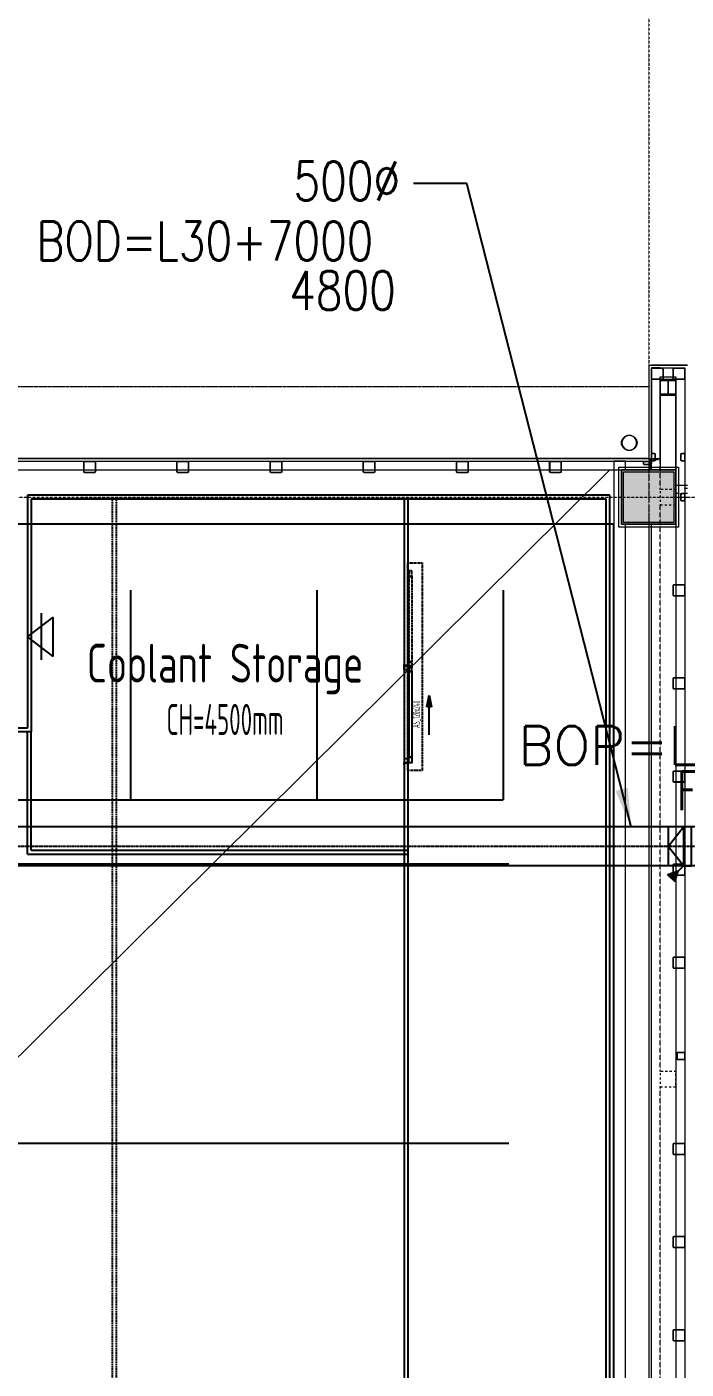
# Model space of a CAD drawing. Extents: x -32000 to 416743, y -254124 to 144214.
# Drawn here: x 235592 to 244082, y 78763 to 96061 of the extents above; entities that cross this region are included whole.
import ezdxf
from ezdxf.enums import TextEntityAlignment as Align

# ---------------------------------------------------------------- set-up
doc = ezdxf.new("R2010")
doc.units = 0
doc.header["$LTSCALE"] = 10
for name, pattern in [('H12PL4$0$JJP_三點線', [0.9, 0.3, -0.15, 0, -0.15, 0, -0.15, 0, -0.15]), ('H12PL4$0$JJP_虛線(退縮線、投影線、地下室範圍、非屬本工程、圖面分區)', [0.45, 0.3, -0.15]), ('H12PL4$0$TAI_虛線', [5.644, 2.822, -2.822]), ('XFDP30$0$HIDDEN2', [0.1875, 0.125, -0.0625]), ('XFM1D40$0$CENTER', [2, 1.25, -0.25, 0.25, -0.25]), ('XFM7P40ICA$0$H12PL4$0$DOTK1', [0.01, 0.005, -0.005]), ('XFM7P40ICA$0$H12PL4$0$JJP_三點線', [0.9, 0.3, -0.15, 0, -0.15, 0, -0.15, 0, -0.15]), ('XFM7P40ICA$0$H12PL4$0$JJP_虛線(退縮線、投影線、地下室範圍、非屬本工程、圖面分區)', [0.45, 0.3, -0.15])]:
    doc.linetypes.add(name, pattern=pattern)
for name, color, linetype in [('H12PL4$0$A-OBJE-2D', 252, 'Continuous'), ('H12PL4$0$A-OBJE-MEP', 252, 'Continuous'), ('H12PL4$0$A-WALL-EX', 252, 'Continuous'), ('H12PL4$0$A-WALL-IN', 252, 'Continuous'), ('H12PL4$0$S-COL', 252, 'Continuous'), ('H12PL4$0$S-GRID', 252, 'Continuous'), ('X-F2-L30-FS-PIPE$0$F-SK-LINE3', 100, 'Continuous'), ('XFDP30$0$A-CR-TT2', 1, 'Continuous'), ('XFDP30$0$A-CR-TXT', 250, 'Continuous'), ('XFDP30$0$A-Door (50K)', 2, 'Continuous'), ('XFDP30$0$A-S-C1-800x1000-v (50K)', 87, 'Continuous'), ('XFDP30$0$A-W-P1S (50K)', 2, 'Continuous'), ('XFDP30$0$A-W-P1S (50K_Temporary)', 2, 'XFDP30$0$HIDDEN2'), ('XFDP30$0$A-W-P2D (50K)', 2, 'Continuous'), ('XFM1D40$0$M-CWTR-TEXT', 250, 'Continuous'), ('XFM1D40$0$M-HVAC-CMDUCT', 150, 'Continuous'), ('XFM1D40$0$M-HVAC-DAPR', 3, 'Continuous'), ('XFM1D40$0$M-PIPE-TEXT-ARROR', 250, 'Continuous'), ('XFM1P40$0$M-PIPE-TEXT', 250, 'Continuous'), ('XFM7P40ICA$0$H12PL4$0$A-OBJE-MEP', 252, 'Continuous'), ('XFM7P40ICA$0$H12PL4$0$A-WALL-EX', 252, 'Continuous'), ('XFM7P40ICA$0$H12PL4$0$Hattch', 252, 'Continuous'), ('XFM7P40ICA$0$H12PL4$0$L40_19_DRAN', 252, 'Continuous'), ('XFM7P40ICA$0$H12PL4$0$L40_19_SIAGE1', 252, 'Continuous'), ('XFM7P40ICA$0$H12PL4$0$L40_19_SIAGE2', 252, 'Continuous'), ('XFM7P40ICA$0$H12PL4$0$L40_19_SIAGE3', 252, 'Continuous'), ('XFM7P40ICA$0$H12PL4$0$L40_19_STEEL2', 252, 'Continuous'), ('XFM7P40ICA$0$H12PL4$0$L40_19_STEEL3', 252, 'Continuous'), ('XFM7P40ICA$0$H12PL4$0$L40_19_SUGATA3', 252, 'Continuous'), ('XFM7P40ICA$0$H12PL4$0$L40_19_SUGATAD', 252, 'Continuous'), ('XFM7P40ICA$0$H12PL4$0$S-COL', 252, 'Continuous'), ('XFM7P40ICA$0$H12PL4$0$S-GRID', 252, 'Continuous')]:
    doc.layers.add(name, color=color, linetype=linetype)
doc.layers.add('XFDP30$0$A-Area (50K)', color=7, linetype='Continuous', plot=False)
doc.styles.add('XFDP30$0$AA-TXT', font='isocp.shx', dxfattribs={"width": 0.8, "bigfont": 'china.shx'})
doc.styles.add('XFM1D40$0$12P7-XCM2P10$0$AA-TXT', font='simplex.shx', dxfattribs={"bigfont": 'china.shx'})
doc.styles.add('XFM1D40$0$STANDARD', font='SIMPLEX', dxfattribs={"bigfont": 'BIGFONT'})
doc.styles.add('XFM1P40$0$aa-txt', font='simplex.shx', dxfattribs={"width": 0.8, "height": 25, "bigfont": 'chineset.shx'})
doc.dimstyles.new('XFM1D40$0$Standard', dxfattribs={"dimtxt": 0.18, "dimasz": 0.18, "dimexe": 0.18, "dimexo": 0.0625, "dimgap": 0.09, "dimtad": 0, "dimtih": 1, "dimtoh": 1, "dimdec": 4, "dimzin": 0, "dimdsep": 46, "dimtxsty": 'XFM1D40$0$STANDARD', "dimcen": 0.09, "dimadec": 0, "dimazin": 0, "dimtfac": 1, "dimtdec": 4, "dimtofl": 0, "dimtmove": 0, "dimatfit": 3, "dimfxl": 1, "dimtolj": 1, "dimtzin": 0, "dimarcsym": 0})

# ---------------------------------------------------------------- blocks, each defined once
blk = doc.blocks.new('H12PL4')
at = {"layer": 'H12PL4$0$A-OBJE-2D', "lineweight": 0}
blk.add_line((151700, -350), (243100, 90350), dxfattribs=at)
at = {"layer": 'H12PL4$0$A-OBJE-MEP', "lineweight": 0, "flags": 128}
blk.add_lwpolyline([(243445, 90700, 1), (243255, 90700, 1)], format="xyb", close=True, dxfattribs=at)
at = {"layer": 'H12PL4$0$A-OBJE-MEP', "lineweight": 0}
blk.add_circle((243350, 90700), 100, dxfattribs=at)
at = {"layer": 'H12PL4$0$A-WALL-EX', "lineweight": 0}
for p, q in [((243750, 91665), (243635, 91665)), ((243750, 91665), (243635, 91665)), ((243635, 90500), (243635, 91665)), ((243750, 91665), (244065, 91665)), ((244065, 91550), (244065, 91665)), ((244065, 91550), (244065, 91665)), ((244065, 91550), (244065, 90115)), ((151700, 90465), (243600, 90465)), ((243600, 90465), (243617.5, 90465)), ((243950, 90150), (243950, 90050)), ((244065, 90150), (244065, 90050)), ((244065, 90115), (244065, 90000))]:
    blk.add_line(p, q, dxfattribs=at)
at = {"layer": 'H12PL4$0$A-WALL-EX', "linetype": 'H12PL4$0$JJP_虛線(退縮線、投影線、地下室範圍、非屬本工程、圖面分區)', "lineweight": 0}
for p, q in [((243950, 90050), (244065, 90050)), ((244065, 90050), (244100, 90050))]:
    blk.add_line(p, q, dxfattribs=at)
at = {"layer": 'H12PL4$0$A-WALL-EX', "lineweight": 0, "flags": 128}
for points in [[(243600, 91700), (243635, 91700)], [(243600, 91700), (243600, 90500)], [(244100, 91700), (243635, 91700)], [(243750, 91550), (243950, 91550)], [(243750, 90500), (243750, 91550)], [(243950, 91550), (243950, 90000)], [(151700, 90500), (243600, 90500)], [(151700, 90500), (243600, 90500)], [(243600, 90500), (151700, 90500)], [(243617.5, 90500), (243617.5, 90465)], [(243617.5, 90500), (243635, 90500)], [(243635, 90500), (243750, 90500)], [(151550, 90350), (243617.5, 90350)], [(243617.5, 90465), (243617.5, 90350)], [(243750, 90350), (243635, 90350)], [(243750, 90350), (243635, 90350)], [(244100, 90150), (243950, 90150)], [(243950, 90000), (244065, 90000)], [(244065, 90000), (244100, 90000)], [(243950, 89650), (243950, 75350)]]:
    blk.add_lwpolyline(points, dxfattribs=at)
at = {"layer": 'H12PL4$0$A-WALL-EX', "linetype": 'H12PL4$0$JJP_虛線(退縮線、投影線、地下室範圍、非屬本工程、圖面分區)', "lineweight": 0, "flags": 128}
for points in [[(243750, 90482.5), (243600, 90482.5)], [(243600, 90482.5), (243600, 78075)], [(243750, 90100), (243750, 90482.5)], [(243750, 82600), (243750, 89900)], [(243750, 75350), (243750, 82400)]]:
    blk.add_lwpolyline(points, dxfattribs=at)
at = {"layer": 'H12PL4$0$A-WALL-IN', "lineweight": 0, "flags": 128}
for points in [[(243150, 90465), (243150, 30500)], [(243300, 90465), (243150, 90465)], [(243300, 90350), (243300, 90465)], [(243300, 75350), (243300, 89650)]]:
    blk.add_lwpolyline(points, dxfattribs=at)
at = {"layer": 'H12PL4$0$S-COL', "lineweight": 0, "flags": 128}
for points in [[(243250, 90350), (243250, 89650), (243950, 89650), (243950, 90000)], [(243950, 90350), (243617.5, 90350)]]:
    blk.add_lwpolyline(points, dxfattribs=at)
at = {"layer": 'H12PL4$0$S-COL', "linetype": 'H12PL4$0$TAI_虛線', "lineweight": 0, "flags": 128}
for points in [[(243750, 89900), (243950, 89900), (243950, 90100), (243750, 90100)], [(243750, 82400), (243950, 82400), (243950, 82600), (243750, 82600)]]:
    blk.add_lwpolyline(points, close=True, dxfattribs=at)
at = {"layer": 'H12PL4$0$S-GRID', "linetype": 'H12PL4$0$JJP_三點線', "lineweight": 0}
for p, q in [((243600, 128250), (243600, -28000)), ((-29000, 90000), (289600, 90000))]:
    blk.add_line(p, q, dxfattribs=at)
blk = doc.blocks.new('XFM1D40$0$H-FDV')
at = {"layer": 'XFM1D40$0$M-HVAC-DAPR', "ltscale": 0.5}
blk.add_hatch(color=256, dxfattribs=at).paths.add_polyline_path([(5.74, 10.15), (3.54, 3.54), (10.15, 5.74)])
blk.add_line((0, 0), (7.95, 7.95), dxfattribs=at)
blk.add_lwpolyline([(5.74, 10.15), (3.54, 3.54), (10.15, 5.74)], close=True, dxfattribs=at)
blk = doc.blocks.new('XFM1P40')
at = {"layer": 'XFM1P40$0$M-PIPE-TEXT', "style": 'XFM1P40$0$aa-txt'}
blk.add_text('BOP=L40(18.45)+3350', height=500, dxfattribs=at).set_placement((241925.9, 86798.7), align=Align.MIDDLE_LEFT)
blk = doc.blocks.new('XFDP30$0$GA2606')
blk.add_lwpolyline([(-13, 1), (-13, 0), (-16, 0), (-16, 0), (-16, 0), (-19, 0, -0.902738), (-19, 1), (-10, 3, 0.298217), (-9, 2), (-2, 2, 0.414214), (-2, 3), (-2, 18), (-2, 18), (-2, 20, -0.668179), (-2, 20), (0, 18), (0, 0), (0, 0), (-2, 0)], format="xyb", close=True)
blk = doc.blocks.new('XFDP30$0$Door-120x000_AS')
at = {"ltscale": 5}
blk.add_hatch(color=256, dxfattribs=at).paths.add_polyline_path([(50.4, 32.9), (50.4, 26.9), (35.4, 29.9)])
for p, q in [((35.4, 29.9), (50.4, 32.9)), ((50.4, 26.9), (35.4, 29.9)), ((50.4, 32.9), (50.4, 26.9)), ((86.4, 29.9), (50.4, 29.9))]:
    blk.add_line(p, q)
at = {"color": 9, "linetype": 'XFDP30$0$HIDDEN2'}
blk.add_lwpolyline([(-135, 21), (132.5, 21), (132.5, 2.5), (-135, 2.5)], close=True, dxfattribs=at)
at = {"color": 1, "linetype": 'XFDP30$0$HIDDEN2'}
for points in [[(-125, 3.8), (-116.7, 3.8, 0.158507), (-116.7, 3.8), (-116.6, 3.9, 0.72636), (-116.6, 4), (-116.8, 4, 0.414214), (-116.8, 3.9, -0.414214), (-116.8, 3.9), (-117.5, 3.9, -0.414214), (-117.6, 4), (-117.6, 4.4, 0.414214), (-117.6, 4.4), (-117.6, 4.4, 0.414214), (-117.7, 4.4), (-117.7, 4, -0.414214), (-117.7, 3.9), (-117.8, 3.9, -0.414214), (-117.9, 4), (-117.9, 5.7), (-117.9, 5.8), (-117.9, 5.8), (-117.9, 7.6, -0.414214), (-117.8, 7.6), (-117.7, 7.6, -0.414214), (-117.7, 7.6), (-117.7, 7.1, 0.414214), (-117.6, 7.1), (-117.6, 7.1, 0.414214), (-117.6, 7.1), (-117.6, 7.6, -0.414214), (-117.5, 7.6), (-116.8, 7.6, -0.414214), (-116.8, 7.6), (-116.8, 7.6, 0.414214), (-116.8, 7.6), (-116.6, 7.6, 0.72636), (-116.6, 7.6), (-116.7, 7.7, 0.158507), (-116.7, 7.7), (-125, 7.7, 0.414214), (-125, 7.7), (-125, 3.9, 0.414214)], [(0, 3.8), (-8.3, 3.8, -0.158507), (-8.3, 3.8), (-8.4, 3.9, -0.72636), (-8.4, 4), (-8.2, 4, -0.414214), (-8.2, 3.9, 0.414214), (-8.2, 3.9), (-7.5, 3.9, 0.414214), (-7.4, 4), (-7.4, 4.4, -0.414214), (-7.4, 4.4), (-7.4, 4.4, -0.414214), (-7.3, 4.4), (-7.3, 4, 0.414214), (-7.3, 3.9), (-7.2, 3.9, 0.414214), (-7.1, 4), (-7.1, 5.7), (-7.1, 5.8), (-7.1, 5.8), (-7.1, 7.6, 0.414214), (-7.2, 7.6), (-7.3, 7.6, 0.414214), (-7.3, 7.6), (-7.3, 7.1, -0.414214), (-7.4, 7.1), (-7.4, 7.1, -0.414214), (-7.4, 7.1), (-7.4, 7.6, 0.414214), (-7.5, 7.6), (-8.2, 7.6, 0.414214), (-8.2, 7.6), (-8.2, 7.6, -0.414214), (-8.2, 7.6), (-8.4, 7.6, -0.72636), (-8.4, 7.6), (-8.3, 7.7, -0.158507), (-8.3, 7.7), (0, 7.7, -0.414214), (0, 7.7), (0, 3.9, -0.414214)]]:
    blk.add_lwpolyline(points, format="xyb", close=True, dxfattribs=at)
blk.add_lwpolyline([(-117.6, 4), (-117.6, 7.5), (-7.4, 7.5), (-7.4, 4)], close=True, dxfattribs=at)
for points in [[(-2.3, -0.5, 0.070096), (-2.3, -0.5, 0.334236), (-2.2, -0.5, 0.795363), (-2.2, -0.4), (-2.6, -0.4, -0.414214), (-2.7, -0.3), (-2.7, 0.3, -0.414214), (-2.6, 0.4), (-2.2, 0.4, 0.795363), (-2.2, 0.5, 0.334236), (-2.3, 0.5, 0.070096), (-2.3, 0.5, 0.06212), (-2.3, 0.5, -0.357966), (-2.3, 0.5, -0.114149), (-2.3, 0.5), (-2.5, 0.6, 0.520559), (-2.5, 0.6, -0.09816), (-2.5, 0.6, -0.704497), (-2.6, 0.6, 0.231019), (-2.7, 0.8, -0.259663), (-2.7, 0.8), (-2.7, 1.5, 0.250846), (-2.7, 1.6, 0.148829), (-2.7, 1.6), (-2.8, 1.9, 0.835879), (-3, 1.9), (-3, -1.9, 0.835879), (-2.8, -1.9), (-2.7, -1.6, 0.148829), (-2.7, -1.6, 0.250846), (-2.7, -1.5), (-2.7, -0.8, -0.259663), (-2.7, -0.8, 0.231019), (-2.6, -0.6, -0.704497), (-2.5, -0.6, -0.09816), (-2.5, -0.6, 0.520559), (-2.5, -0.6), (-2.3, -0.5, -0.114149), (-2.3, -0.5, -0.357966), (-2.3, -0.5, 0.06212)], [(-2.5, 3.8), (5.8, 3.8, 0.158507), (5.8, 3.8), (5.9, 3.9, 0.72636), (5.9, 4), (5.7, 4, 0.414214), (5.7, 3.9, -0.414214), (5.7, 3.9), (5, 3.9, -0.414214), (4.9, 4), (4.9, 4.4, 0.414214), (4.9, 4.4), (4.9, 4.4, 0.414214), (4.8, 4.4), (4.8, 4, -0.414214), (4.8, 3.9), (4.7, 3.9, -0.414214), (4.6, 4), (4.6, 5.7), (4.6, 5.8), (4.6, 5.8), (4.6, 7.6, -0.414214), (4.7, 7.6), (4.8, 7.6, -0.414214), (4.8, 7.6), (4.8, 7.1, 0.414214), (4.9, 7.1), (4.9, 7.1, 0.414214), (4.9, 7.1), (4.9, 7.6, -0.414214), (5, 7.6), (5.7, 7.6, -0.414214), (5.7, 7.6), (5.7, 7.6, 0.414214), (5.7, 7.6), (5.9, 7.6, 0.72636), (5.9, 7.6), (5.8, 7.7, 0.158507), (5.8, 7.7), (-2.5, 7.7, 0.414214), (-2.5, 7.7), (-2.5, 3.9, 0.414214)], [(122.5, 3.8), (114.2, 3.8, -0.158507), (114.2, 3.8), (114.1, 3.9, -0.72636), (114.1, 4), (114.3, 4, -0.414214), (114.3, 3.9, 0.414214), (114.3, 3.9), (115, 3.9, 0.414214), (115.1, 4), (115.1, 4.4, -0.414214), (115.1, 4.4), (115.1, 4.4, -0.414214), (115.2, 4.4), (115.2, 4, 0.414214), (115.2, 3.9), (115.3, 3.9, 0.414214), (115.4, 4), (115.4, 5.7), (115.4, 5.8), (115.4, 5.8), (115.4, 7.6, 0.414214), (115.3, 7.6), (115.2, 7.6, 0.414214), (115.2, 7.6), (115.2, 7.1, -0.414214), (115.1, 7.1), (115.1, 7.1, -0.414214), (115.1, 7.1), (115.1, 7.6, 0.414214), (115, 7.6), (114.3, 7.6, 0.414214), (114.3, 7.6), (114.3, 7.6, -0.414214), (114.3, 7.6), (114.1, 7.6, -0.72636), (114.1, 7.6), (114.2, 7.7, -0.158507), (114.2, 7.7), (122.5, 7.7, -0.414214), (122.5, 7.7), (122.5, 3.9, -0.414214)], [(122.3, -0.5, -0.070096), (122.3, -0.5, -0.334236), (122.2, -0.5, -0.795363), (122.2, -0.4), (122.6, -0.4, 0.414214), (122.7, -0.3), (122.7, 0.3, 0.414214), (122.6, 0.4), (122.2, 0.4, -0.795363), (122.2, 0.5, -0.334236), (122.3, 0.5, -0.070096), (122.3, 0.5, -0.06212), (122.3, 0.5, 0.357966), (122.3, 0.5, 0.114149), (122.3, 0.5), (122.5, 0.6, -0.520559), (122.5, 0.6, 0.09816), (122.5, 0.6, 0.704497), (122.6, 0.6, -0.231019), (122.7, 0.8, 0.259663), (122.7, 0.8), (122.7, 1.5, -0.250846), (122.7, 1.6, -0.148829), (122.7, 1.6), (122.8, 1.9, -0.835879), (123, 1.9), (123, -1.9, -0.835879), (122.8, -1.9), (122.7, -1.6, -0.148829), (122.7, -1.6, -0.250846), (122.7, -1.5), (122.7, -0.8, 0.259663), (122.7, -0.8, -0.231019), (122.6, -0.6, 0.704497), (122.5, -0.6, 0.09816), (122.5, -0.6, -0.520559), (122.5, -0.6), (122.3, -0.5, 0.114149), (122.3, -0.5, 0.357966), (122.3, -0.5, -0.06212)]]:
    blk.add_lwpolyline(points, format="xyb", close=True)
for points in [[(-2.5, 2.5), (2.5, 2.5), (2.5, -2.5), (-2.5, -2.5)], [(4.9, 4), (4.9, 7.5), (115.1, 7.5), (115.1, 4)], [(122.5, 2.5), (117.5, 2.5), (117.5, -2.5), (122.5, -2.5)]]:
    blk.add_lwpolyline(points, close=True)
at = {"ltscale": 5}
for points in [[(2.5, 2.5), (0, 2.5), (0, 3.8), (2.5, 3.8)], [(117.5, 2.5), (120, 2.5), (120, 3.8), (117.5, 3.8)]]:
    blk.add_lwpolyline(points, close=True, dxfattribs=at)
at = {"yscale": 0.09999999999990905}
for p, xscale, zscale, rotation in [((-2.5, 2.5), 0.09999999999990905, 0.09999999999990905, 90), ((122.5, 2.5), -0.09999999999990905, 0.1, 270), ((-2.5, -2.5), -0.09999999999990905, 0.1, 90), ((122.5, -2.5), 0.09999999999990905, 0.09999999999990905, 270)]:
    blk.add_blockref('XFDP30$0$GA2606', p, dxfattribs=dict(at, xscale=xscale, zscale=zscale, rotation=rotation))
at = {"color": 9, "style": 'XFDP30$0$AA-TXT', "width": 0.45}
blk.add_attdef('120x240', text='', height=10, dxfattribs=at).set_placement((60, 14.4), align=Align.MIDDLE)
blk = doc.blocks.new('XFDP30$0$AIR RETURN GRILLE-VD')
blk.add_line((-30.3, -17.7), (29.8, -17.7))
blk.add_lwpolyline([(0, 0), (-25, -32.6), (25, -32.6)], close=True)
blk = doc.blocks.new('XFDP30')
at = {"layer": 'XFDP30$0$A-Area (50K)'}
blk.add_lwpolyline([(175950, 89650), (174600, 89650), (174600, 350), (243151, 350), (243151, 37225), (239940, 37225), (239940, 44550), (235500, 44550), (235500, 50025), (243150, 50025), (243151, 89650), (185250, 89650), (185250, 86290), (175950, 86290)], close=True, dxfattribs=at)
at = {"layer": 'XFDP30$0$A-W-P1S (50K)'}
for p, q in [((235600, 90025), (235600, 87025)), ((243101, 90025, 0), (235600, 90025)), ((235650, 89975), (235650, 86975)), ((243051, 89975, 0), (235650, 89975)), ((243051, 61800, 0), (243051, 89975, 0)), ((243101, 61750), (243101, 90025, 0)), ((235600, 87025), (197075, 87025, 0)), ((235650, 86975), (197125, 86975, 0))]:
    blk.add_line(p, q, dxfattribs=at)
at = {"layer": 'XFDP30$0$A-W-P1S (50K_Temporary)', "ltscale": 2}
for p, q in [((236692, 89975, 0), (236692, 73453, 0)), ((236742, 89975, 0), (236742, 73453, 0))]:
    blk.add_line(p, q, dxfattribs=at)
at = {"layer": 'XFDP30$0$A-W-P2D (50K)'}
for p, q in [((240450, 89975), (240450, 75300, 0)), ((240500, 89975), (240500, 75250, 0)), ((235600, 85400, 0), (235600, 86975)), ((235650, 85450, 0), (235650, 86975)), ((235650, 85450, 0), (240500, 85450, 0)), ((235600, 85400, 0), (240500, 85400, 0))]:
    blk.add_line(p, q, dxfattribs=at)
at = {"layer": 'XFDP30$0$A-Door (50K)'}
ref = blk.add_blockref('XFDP30$0$Door-120x000_AS', (240475, 87802, 0), dxfattribs=dict(at, xscale=10, yscale=10, zscale=10, rotation=270))
ref.add_attrib('120x240', 'AS_120x240', dxfattribs={"layer": '0', "color": 9, "height": 100, "rotation": 90, "style": 'XFDP30$0$AA-TXT', "width": 0.45}).set_placement((240610, 87202, 0), align=Align.MIDDLE)
at = {"layer": 'XFDP30$0$A-S-C1-800x1000-v (50K)', "xscale": -10, "yscale": 10, "zscale": 10, "rotation": 90}
blk.add_blockref('XFDP30$0$AIR RETURN GRILLE-VD', (235600, 88200), dxfattribs=at)
at = {"layer": 'XFDP30$0$A-CR-TT2', "style": 'XFDP30$0$AA-TXT', "width": 0.6}
blk.add_text('CH=4500mm', height=400, dxfattribs=at).set_placement((238145, 87136), align=Align.MIDDLE)
at = {"layer": 'XFDP30$0$A-CR-TXT', "style": 'XFDP30$0$AA-TXT', "width": 0.8}
blk.add_text('Coolant Storage', height=500, dxfattribs=at).set_placement((238145, 87786), align=Align.MIDDLE)
blk = doc.blocks.new('XFM7P40ICA$0$H12PL4')
at = {"layer": 'XFM7P40ICA$0$H12PL4$0$Hattch', "linetype": 'Continuous', "lineweight": 0}
blk.add_hatch(color=256, dxfattribs=at).paths.add_polyline_path([(243250, 89650), (243950, 89650), (243950, 90350), (243250, 90350)])
at = {"layer": 'XFM7P40ICA$0$H12PL4$0$A-OBJE-MEP', "lineweight": 0, "flags": 128}
blk.add_lwpolyline([(243445, 90700, 1), (243255, 90700, 1)], format="xyb", close=True, dxfattribs=at)
at = {"layer": 'XFM7P40ICA$0$H12PL4$0$A-OBJE-MEP', "lineweight": 0}
blk.add_circle((243350, 90700), 100, dxfattribs=at)
at = {"layer": 'XFM7P40ICA$0$H12PL4$0$A-WALL-EX', "lineweight": 0}
blk.add_line((244065, 90150), (244065, 90050), dxfattribs=at)
at = {"layer": 'XFM7P40ICA$0$H12PL4$0$A-WALL-EX', "linetype": 'XFM7P40ICA$0$H12PL4$0$JJP_虛線(退縮線、投影線、地下室範圍、非屬本工程、圖面分區)', "lineweight": 0}
blk.add_line((244065, 90050), (244100, 90050), dxfattribs=at)
at = {"layer": 'XFM7P40ICA$0$H12PL4$0$A-WALL-EX', "lineweight": 0, "flags": 128}
for points in [[(243600, 91700), (243635, 91700)], [(243600, 91700), (243600, 90500)], [(244100, 91700), (243635, 91700)], [(243635, 91665), (244065, 91665)], [(243635, 90465), (243635, 91665)], [(244065, 91665), (244065, 90115)], [(243600, 90500), (151700, 90500)], [(151700, 90465), (243600, 90465)], [(243150, 90465), (243150, 30500)], [(243300, 90465), (243150, 90465)], [(243300, 90350), (243300, 90465)], [(243600, 90465), (243600, 90350)], [(243635, 90465), (243600, 90465)], [(243635, 90465), (243600, 90465)], [(243635, 90350), (243635, 90465)], [(244065, 90115), (244065, 30500)], [(244065, 90115), (244100, 90115)], [(243300, 30500), (243300, 89650)], [(243600, 89650), (243600, 30500)], [(243635, 30500), (243635, 89650)]]:
    blk.add_lwpolyline(points, dxfattribs=at)
at = {"layer": 'XFM7P40ICA$0$H12PL4$0$A-WALL-EX', "lineweight": 0}
blk.add_point((244065, 90115), dxfattribs=at)
blk.add_point((244065, 90115), dxfattribs=at)
at = {"layer": 'XFM7P40ICA$0$H12PL4$0$L40_19_DRAN', "lineweight": 0}
blk.add_circle((243350, 90700), 100, dxfattribs=at)
at = {"layer": 'XFM7P40ICA$0$H12PL4$0$L40_19_SIAGE1', "lineweight": 0}
for p, q in [((243600, 91700), (244100, 91700)), ((243600, 91700), (243600, 90500)), ((243600, 90500), (151700, 90500))]:
    blk.add_line(p, q, dxfattribs=at)
at = {"layer": 'XFM7P40ICA$0$H12PL4$0$L40_19_SIAGE2', "lineweight": 0}
for p, q in [((243635, 91665), (244065, 91665)), ((243635, 91665), (243635, 90465)), ((244065, 91665), (244065, 75000)), ((234900, 90465), (243635, 90465))]:
    blk.add_line(p, q, dxfattribs=at)
at = {"layer": 'XFM7P40ICA$0$H12PL4$0$L40_19_SIAGE3', "lineweight": 0, "flags": 128}
blk.add_lwpolyline([(243215, 89615), (243215, 90385), (243985, 90385), (243985, 89615)], close=True, dxfattribs=at)
at = {"layer": 'XFM7P40ICA$0$H12PL4$0$L40_19_STEEL2', "lineweight": 0, "flags": 128}
blk.add_lwpolyline([(243950, 91515), (243750, 91515), (243750, 91503), (243838, 91503, -0.4142136), (243846, 91495), (243846, 91335, -0.4142136), (243838, 91327), (243750, 91327), (243750, 91315), (243950, 91315), (243950, 91327), (243862, 91327, -0.4142136), (243854, 91335), (243854, 91495, -0.4142136), (243862, 91503), (243950, 91503)], format="xyb", close=True, dxfattribs=at)
for points in [[(243250, 89650), (243250, 90350), (243950, 90350), (243950, 89650)], [(243275, 89675), (243275, 90325), (243925, 90325), (243925, 89675)]]:
    blk.add_lwpolyline(points, close=True, dxfattribs=at)
at = {"layer": 'XFM7P40ICA$0$H12PL4$0$L40_19_STEEL3', "lineweight": 0, "flags": 128}
for points in [[(243635, 91528.5), (243635, 91651.5, -0.4142136), (243648.5, 91665), (243771.5, 91665, -0.4142136), (243785, 91651.5), (243785, 91528.5, -0.4142136), (243771.5, 91515), (243648.5, 91515, -0.4142136)], [(243639.5, 91528.5), (243639.5, 91651.5, -0.4142136), (243648.5, 91660.5), (243771.5, 91660.5, -0.4142136), (243780.5, 91651.5), (243780.5, 91528.5, -0.4142136), (243771.5, 91519.5), (243648.5, 91519.5, -0.4142136)], [(243915, 91528.5), (243915, 91651.5, -0.4142136), (243928.5, 91665), (244051.5, 91665, -0.4142136), (244065, 91651.5), (244065, 91528.5, -0.4142136), (244051.5, 91515), (243928.5, 91515, -0.4142136)], [(243919.5, 91528.5), (243919.5, 91651.5, -0.4142136), (243928.5, 91660.5), (244051.5, 91660.5, -0.4142136), (244060.5, 91651.5), (244060.5, 91528.5, -0.4142136), (244051.5, 91519.5), (243928.5, 91519.5, -0.4142136)], [(243671.5, 90465), (243648.5, 90465, -0.4142136), (243635, 90478.5), (243635, 90551.5, -0.4142136), (243648.5, 90565), (243671.5, 90565, -0.4142136), (243685, 90551.5), (243685, 90478.5, -0.4142136)], [(243671.5, 90469.5), (243648.5, 90469.5, -0.4142136), (243639.5, 90478.5), (243639.5, 90551.5, -0.4142136), (243648.5, 90560.5), (243671.5, 90560.5, -0.4142136), (243680.5, 90551.5), (243680.5, 90478.5, -0.4142136)], [(244051.5, 90465), (244028.5, 90465, -0.4142136), (244015, 90478.5), (244015, 90551.5, -0.4142136), (244028.5, 90565), (244051.5, 90565, -0.4142136), (244065, 90551.5), (244065, 90478.5, -0.4142136)], [(244051.5, 90469.5), (244028.5, 90469.5, -0.4142136), (244019.5, 90478.5), (244019.5, 90551.5, -0.4142136), (244028.5, 90560.5), (244051.5, 90560.5, -0.4142136), (244060.5, 90551.5), (244060.5, 90478.5, -0.4142136)], [(236461.5, 90315), (236338.5, 90315, -0.4142136), (236325, 90328.5), (236325, 90451.5, -0.4142136), (236338.5, 90465), (236461.5, 90465, -0.4142136), (236475, 90451.5), (236475, 90328.5, -0.4142136)], [(236461.5, 90319.5), (236338.5, 90319.5, -0.4142136), (236329.5, 90328.5), (236329.5, 90451.5, -0.4142136), (236338.5, 90460.5), (236461.5, 90460.5, -0.4142136), (236470.5, 90451.5), (236470.5, 90328.5, -0.4142136)], [(237661.5, 90315), (237538.5, 90315, -0.4142136), (237525, 90328.5), (237525, 90451.5, -0.4142136), (237538.5, 90465), (237661.5, 90465, -0.4142136), (237675, 90451.5), (237675, 90328.5, -0.4142136)], [(237661.5, 90319.5), (237538.5, 90319.5, -0.4142136), (237529.5, 90328.5), (237529.5, 90451.5, -0.4142136), (237538.5, 90460.5), (237661.5, 90460.5, -0.4142136), (237670.5, 90451.5), (237670.5, 90328.5, -0.4142136)], [(238861.5, 90315), (238738.5, 90315, -0.4142136), (238725, 90328.5), (238725, 90451.5, -0.4142136), (238738.5, 90465), (238861.5, 90465, -0.4142136), (238875, 90451.5), (238875, 90328.5, -0.4142136)], [(238861.5, 90319.5), (238738.5, 90319.5, -0.4142136), (238729.5, 90328.5), (238729.5, 90451.5, -0.4142136), (238738.5, 90460.5), (238861.5, 90460.5, -0.4142136), (238870.5, 90451.5), (238870.5, 90328.5, -0.4142136)], [(240061.5, 90315), (239938.5, 90315, -0.4142136), (239925, 90328.5), (239925, 90451.5, -0.4142136), (239938.5, 90465), (240061.5, 90465, -0.4142136), (240075, 90451.5), (240075, 90328.5, -0.4142136)], [(240061.5, 90319.5), (239938.5, 90319.5, -0.4142136), (239929.5, 90328.5), (239929.5, 90451.5, -0.4142136), (239938.5, 90460.5), (240061.5, 90460.5, -0.4142136), (240070.5, 90451.5), (240070.5, 90328.5, -0.4142136)], [(241261.5, 90315), (241138.5, 90315, -0.4142136), (241125, 90328.5), (241125, 90451.5, -0.4142136), (241138.5, 90465), (241261.5, 90465, -0.4142136), (241275, 90451.5), (241275, 90328.5, -0.4142136)], [(241261.5, 90319.5), (241138.5, 90319.5, -0.4142136), (241129.5, 90328.5), (241129.5, 90451.5, -0.4142136), (241138.5, 90460.5), (241261.5, 90460.5, -0.4142136), (241270.5, 90451.5), (241270.5, 90328.5, -0.4142136)], [(242461.5, 90315), (242338.5, 90315, -0.4142136), (242325, 90328.5), (242325, 90451.5, -0.4142136), (242338.5, 90465), (242461.5, 90465, -0.4142136), (242475, 90451.5), (242475, 90328.5, -0.4142136)], [(242461.5, 90319.5), (242338.5, 90319.5, -0.4142136), (242329.5, 90328.5), (242329.5, 90451.5, -0.4142136), (242338.5, 90460.5), (242461.5, 90460.5, -0.4142136), (242470.5, 90451.5), (242470.5, 90328.5, -0.4142136)], [(243548.5, 90465), (243621.5, 90465, -0.4142136), (243635, 90451.5), (243635, 90428.5, -0.4142136), (243621.5, 90415), (243548.5, 90415, -0.4142136), (243535, 90428.5), (243535, 90451.5, -0.4142136)], [(243548.5, 90460.5), (243621.5, 90460.5, -0.4142136), (243630.5, 90451.5), (243630.5, 90428.5, -0.4142136), (243621.5, 90419.5), (243548.5, 90419.5, -0.4142136), (243539.5, 90428.5), (243539.5, 90451.5, -0.4142136)], [(244015, 89963.5), (244015, 90036.5, -0.4142136), (244028.5, 90050), (244051.5, 90050, -0.4142136), (244065, 90036.5), (244065, 89963.5, -0.4142136), (244051.5, 89950), (244028.5, 89950, -0.4142136)], [(244019.5, 89963.5), (244019.5, 90036.5, -0.4142136), (244028.5, 90045.5), (244051.5, 90045.5, -0.4142136), (244060.5, 90036.5), (244060.5, 89963.5, -0.4142136), (244051.5, 89954.5), (244028.5, 89954.5, -0.4142136)], [(243915, 88738.5), (243915, 88861.5, -0.4142136), (243928.5, 88875), (244051.5, 88875, -0.4142136), (244065, 88861.5), (244065, 88738.5, -0.4142136), (244051.5, 88725), (243928.5, 88725, -0.4142136)], [(243919.5, 88738.5), (243919.5, 88861.5, -0.4142136), (243928.5, 88870.5), (244051.5, 88870.5, -0.4142136), (244060.5, 88861.5), (244060.5, 88738.5, -0.4142136), (244051.5, 88729.5), (243928.5, 88729.5, -0.4142136)], [(243915, 87538.5), (243915, 87661.5, -0.4142136), (243928.5, 87675), (244051.5, 87675, -0.4142136), (244065, 87661.5), (244065, 87538.5, -0.4142136), (244051.5, 87525), (243928.5, 87525, -0.4142136)], [(243919.5, 87538.5), (243919.5, 87661.5, -0.4142136), (243928.5, 87670.5), (244051.5, 87670.5, -0.4142136), (244060.5, 87661.5), (244060.5, 87538.5, -0.4142136), (244051.5, 87529.5), (243928.5, 87529.5, -0.4142136)], [(243915, 86338.5), (243915, 86461.5, -0.4142136), (243928.5, 86475), (244051.5, 86475, -0.4142136), (244065, 86461.5), (244065, 86338.5, -0.4142136), (244051.5, 86325), (243928.5, 86325, -0.4142136)], [(243919.5, 86338.5), (243919.5, 86461.5, -0.4142136), (243928.5, 86470.5), (244051.5, 86470.5, -0.4142136), (244060.5, 86461.5), (244060.5, 86338.5, -0.4142136), (244051.5, 86329.5), (243928.5, 86329.5, -0.4142136)], [(243915, 85138.5), (243915, 85261.5, -0.4142136), (243928.5, 85275), (244051.5, 85275, -0.4142136), (244065, 85261.5), (244065, 85138.5, -0.4142136), (244051.5, 85125), (243928.5, 85125, -0.4142136)], [(243919.5, 85138.5), (243919.5, 85261.5, -0.4142136), (243928.5, 85270.5), (244051.5, 85270.5, -0.4142136), (244060.5, 85261.5), (244060.5, 85138.5, -0.4142136), (244051.5, 85129.5), (243928.5, 85129.5, -0.4142136)], [(243915, 83938.5), (243915, 84061.5, -0.4142136), (243928.5, 84075), (244051.5, 84075, -0.4142136), (244065, 84061.5), (244065, 83938.5, -0.4142136), (244051.5, 83925), (243928.5, 83925, -0.4142136)], [(243919.5, 83938.5), (243919.5, 84061.5, -0.4142136), (243928.5, 84070.5), (244051.5, 84070.5, -0.4142136), (244060.5, 84061.5), (244060.5, 83938.5, -0.4142136), (244051.5, 83929.5), (243928.5, 83929.5, -0.4142136)], [(243965, 82763.5), (243965, 82836.5, -0.4142136), (243978.5, 82850), (244051.5, 82850, -0.4142136), (244065, 82836.5), (244065, 82763.5, -0.4142136), (244051.5, 82750), (243978.5, 82750, -0.4142136)], [(243969.5, 82763.5), (243969.5, 82836.5, -0.4142136), (243978.5, 82845.5), (244051.5, 82845.5, -0.4142136), (244060.5, 82836.5), (244060.5, 82763.5, -0.4142136), (244051.5, 82754.5), (243978.5, 82754.5, -0.4142136)], [(243915, 81538.5), (243915, 81661.5, -0.4142136), (243928.5, 81675), (244051.5, 81675, -0.4142136), (244065, 81661.5), (244065, 81538.5, -0.4142136), (244051.5, 81525), (243928.5, 81525, -0.4142136)], [(243919.5, 81538.5), (243919.5, 81661.5, -0.4142136), (243928.5, 81670.5), (244051.5, 81670.5, -0.4142136), (244060.5, 81661.5), (244060.5, 81538.5, -0.4142136), (244051.5, 81529.5), (243928.5, 81529.5, -0.4142136)], [(243915, 80338.5), (243915, 80461.5, -0.4142136), (243928.5, 80475), (244051.5, 80475, -0.4142136), (244065, 80461.5), (244065, 80338.5, -0.4142136), (244051.5, 80325), (243928.5, 80325, -0.4142136)], [(243919.5, 80338.5), (243919.5, 80461.5, -0.4142136), (243928.5, 80470.5), (244051.5, 80470.5, -0.4142136), (244060.5, 80461.5), (244060.5, 80338.5, -0.4142136), (244051.5, 80329.5), (243928.5, 80329.5, -0.4142136)], [(243915, 79138.5), (243915, 79261.5, -0.4142136), (243928.5, 79275), (244051.5, 79275, -0.4142136), (244065, 79261.5), (244065, 79138.5, -0.4142136), (244051.5, 79125), (243928.5, 79125, -0.4142136)], [(243919.5, 79138.5), (243919.5, 79261.5, -0.4142136), (243928.5, 79270.5), (244051.5, 79270.5, -0.4142136), (244060.5, 79261.5), (244060.5, 79138.5, -0.4142136), (244051.5, 79129.5), (243928.5, 79129.5, -0.4142136)]]:
    blk.add_lwpolyline(points, format="xyb", close=True, dxfattribs=at)
at = {"layer": 'XFM7P40ICA$0$H12PL4$0$L40_19_SUGATA3', "lineweight": 0, "flags": 128}
blk.add_lwpolyline([(243950, 90350), (243950, 91515), (243750, 91515), (243750, 90350)], dxfattribs=at)
at = {"layer": 'XFM7P40ICA$0$H12PL4$0$L40_19_SUGATAD', "linetype": 'XFM7P40ICA$0$H12PL4$0$DOTK1', "lineweight": 0}
blk.add_line((151700, 91425), (243600, 91425), dxfattribs=at)
at = {"layer": 'XFM7P40ICA$0$H12PL4$0$S-COL', "lineweight": 0, "flags": 128}
blk.add_lwpolyline([(243250, 89650), (243950, 89650), (243950, 90350), (243250, 90350)], close=True, dxfattribs=at)
at = {"layer": 'XFM7P40ICA$0$H12PL4$0$S-GRID', "linetype": 'XFM7P40ICA$0$H12PL4$0$JJP_三點線', "lineweight": 0}
for p, q in [((243600, 128250), (243600, -28000)), ((-29000, 90000), (289600, 90000))]:
    blk.add_line(p, q, dxfattribs=at)
blk = doc.blocks.new('XFM7P40ICA')
blk.add_blockref('XFM7P40ICA$0$H12PL4', (0, 0))
blk = doc.blocks.new('X-F2-L30-FS-PIPE')
at = {"layer": 'X-F2-L30-FS-PIPE$0$F-SK-LINE3'}
for p, q in [((236925, 88800), (236925, 86100)), ((239325, 88800), (239325, 86100)), ((241725, 88800), (241725, 86100)), ((225684, 86100), (241725, 86100)), ((235200, 85275), (241800, 85275)), ((235200, 81675), (241800, 81675))]:
    blk.add_line(p, q, dxfattribs=at)
blk = doc.blocks.new('XFM1D40')
at = {"layer": 'XFM1D40$0$M-HVAC-CMDUCT'}
for p, q in [((245975, 85750), (234625, 85750)), ((243850, 85750), (243850, 85250)), ((243850, 85500), (244050, 85750)), ((244050, 85750), (244050, 85250)), ((244050, 85250), (243850, 85500)), ((245725, 85250), (234625, 85250))]:
    blk.add_line(p, q, dxfattribs=at)
at = {"layer": 'XFM1D40$0$M-HVAC-CMDUCT', "color": 1, "linetype": 'XFM1D40$0$CENTER'}
blk.add_line((245922.8, 85500), (234625, 85500), dxfattribs=at)
at = {"layer": 'XFM1D40$0$M-HVAC-DAPR', "ltscale": 0.5}
blk.add_lwpolyline([(244150, 85750), (244050, 85750), (244050, 85250), (244150, 85250)], close=True, dxfattribs=at)
at = {"layer": 'XFM1D40$0$M-HVAC-DAPR', "ltscale": 0.5, "xscale": 20.00000000000006, "yscale": 20.00000000000006, "zscale": 20.00000000000006, "rotation": 180}
blk.add_blockref('XFM1D40$0$H-FDV', (244050, 85250), dxfattribs=at)
at = {"layer": 'DEFPOINTS', "color": 2, "style": 'XFM1D40$0$12P7-XCM2P10$0$AA-TXT', "width": 0.8}
blk.add_text('4800', height=500, dxfattribs=at).set_placement((238971.6, 92662.5), align=Align.MIDDLE_LEFT)
at = {"layer": 'XFM1D40$0$M-CWTR-TEXT', "style": 'XFM1D40$0$12P7-XCM2P10$0$AA-TXT', "width": 0.8}
for s, p in [('500%%C', (239026.3, 94073.8)), ('BOD=L30+7000', (235717, 93300.4))]:
    blk.add_text(s, height=500, dxfattribs=at).set_placement(p, align=Align.MIDDLE_LEFT)
blk.add_text('F.D', height=500, dxfattribs=at).set_placement((244378.2, 86214.7, 0), align=Align.MIDDLE_CENTER)
at = {"layer": 'XFM1D40$0$M-PIPE-TEXT-ARROR'}
blk.add_leader([(243375.6, 85750), (241257.5, 94040.2), (240571.3, 94040.2)], dimstyle='XFM1D40$0$Standard', override={"dimasz": 500}, dxfattribs=at)

msp = doc.modelspace()

# ---------------------------------------------------------------- block references
for name in ['XFM1P40', 'H12PL4', 'XFM7P40ICA', 'XFM1D40', 'XFDP30', 'X-F2-L30-FS-PIPE']:
    msp.add_blockref(name, (0, 0))

doc.saveas('drawing.dxf')
